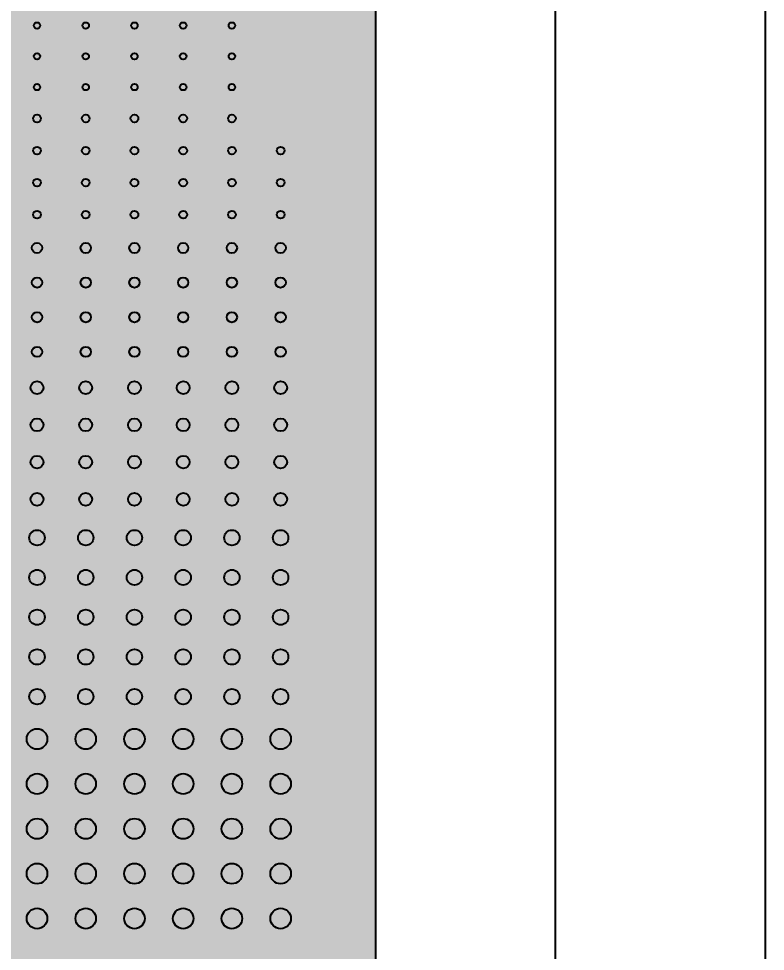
# Model space of a CAD drawing. Header units: metres. Extents: x 6 to 601, y -20 to 118.
# Drawn here: x 63.206 to 64.37, y 79.093 to 80.548 of the extents above; entities that cross this region are included whole.
import ezdxf

# ---------------------------------------------------------------- set-up
doc = ezdxf.new("R2010")
doc.units = ezdxf.units.M
doc.header["$MEASUREMENT"] = 0
doc.layers.add('ProfileEdges', color=7, linetype='Continuous')
doc.styles.get("Standard").update_dxf_attribs({"font": 'arial.ttf'})
doc.dimstyles.get("Standard").update_dxf_attribs({"dimtxt": 0.18, "dimasz": 0.18, "dimexe": 0.18, "dimexo": 0.0625, "dimgap": 0.09, "dimtad": 0, "dimdec": 4, "dimzin": 0, "dimdsep": 46, "dimtxsty": 'Standard', "dimcen": 0.09, "dimadec": 0, "dimazin": 0, "dimtfac": 1, "dimtdec": 4, "dimtofl": 0, "dimtmove": 0, "dimatfit": 3, "dimfxl": 1, "dimtolj": 1, "dimtzin": 0, "dimarcsym": 0})

# ---------------------------------------------------------------- blocks, each defined once
blk = doc.blocks.new('*D1072')
at = {"color": 0, "lineweight": -2, "transparency": 16777216}
for p, q in [((63.8248, 84.0763), (64.2232, 84.0763)), ((64.0432, 83.9763), (64.0432, 81.1557)), ((64.0432, 78.5755), (64.0432, 80.7027)), ((63.8248, 78.4755), (64.2232, 78.4755))]:
    blk.add_line(p, q, dxfattribs=at)
at = {"color": 0, "transparency": 16777216}
for points in [[(64.0266, 83.9763), (64.0599, 83.9763), (64.0432, 84.0763)], [(64.0266, 78.5755), (64.0599, 78.5755), (64.0432, 78.4755)]]:
    blk.add_solid(points, dxfattribs=at)
at = {"layer": 'Defpoints', "color": 0, "transparency": 16777216}
for p in [(63.7623, 84.0763), (63.7623, 78.4755), (64.0432, 78.4755)]:
    blk.add_point(p, dxfattribs=at)
at = {"color": 0, "transparency": 16777216, "insert": (64.0432, 80.9292), "char_height": 0.15, "attachment_point": 5, "rotation": 90}
blk.add_mtext('\\A1;5.6', dxfattribs=at)

msp = doc.modelspace()

# ---------------------------------------------------------------- hatches: boundary and pattern name
at = {"lineweight": 0, "true_color": 0xcd6928, "transparency": 33554534}
h = msp.add_hatch(color=32, dxfattribs=at)
h.dxf.hatch_style = 1
h.paths.add_polyline_path([(63.7623, 84.0763), (61.8432, 84.0763, 0.143152), (60.8093, 81.1977), (60.8093, 78.4762), (63.7623, 78.4757)])

# ---------------------------------------------------------------- linework, layer by layer
msp.add_lwpolyline([(64.3704, 77.6032), (64.3704, 86.4079)])
for centre, radius in [((63.2343, 80.5372), 0.005), ((63.3103, 80.5372), 0.005), ((63.3863, 80.5372), 0.005), ((63.4623, 80.5372), 0.005), ((63.5383, 80.5372), 0.005), ((63.2343, 80.4892), 0.005), ((63.3103, 80.4892), 0.005), ((63.3863, 80.4892), 0.005), ((63.4623, 80.4892), 0.005), ((63.5383, 80.4892), 0.005), ((63.2343, 80.4412), 0.005), ((63.3103, 80.4412), 0.005), ((63.3863, 80.4412), 0.005), ((63.4623, 80.4412), 0.005), ((63.5383, 80.4412), 0.005), ((63.2343, 80.3922), 0.006), ((63.3103, 80.3922), 0.006), ((63.3863, 80.3922), 0.006), ((63.4623, 80.3922), 0.006), ((63.5383, 80.3922), 0.006), ((63.2343, 80.3422), 0.006), ((63.3103, 80.3422), 0.006), ((63.3863, 80.3422), 0.006), ((63.4623, 80.3422), 0.006), ((63.5383, 80.3422), 0.006), ((63.6143, 80.3422), 0.006), ((63.2343, 80.2922), 0.006), ((63.3103, 80.2922), 0.006), ((63.3863, 80.2922), 0.006), ((63.4623, 80.2922), 0.006), ((63.5383, 80.2922), 0.006), ((63.6143, 80.2922), 0.006), ((63.2343, 80.2422), 0.006), ((63.3103, 80.2422), 0.006), ((63.3863, 80.2422), 0.006), ((63.4623, 80.2422), 0.006), ((63.5383, 80.2422), 0.006), ((63.6143, 80.2422), 0.006), ((63.2343, 80.1902), 0.008), ((63.3103, 80.1902), 0.008), ((63.3863, 80.1902), 0.008), ((63.4623, 80.1902), 0.008), ((63.5383, 80.1902), 0.008), ((63.6143, 80.1902), 0.008), ((63.2343, 80.1362), 0.008), ((63.3103, 80.1362), 0.008), ((63.3863, 80.1362), 0.008), ((63.4623, 80.1362), 0.008), ((63.5383, 80.1362), 0.008), ((63.6143, 80.1362), 0.008), ((63.2343, 80.0822), 0.008), ((63.3103, 80.0822), 0.008), ((63.3863, 80.0822), 0.008), ((63.4623, 80.0822), 0.008), ((63.5383, 80.0822), 0.008), ((63.6143, 80.0822), 0.008), ((63.2343, 80.0282), 0.008), ((63.3103, 80.0282), 0.008), ((63.3863, 80.0282), 0.008), ((63.4623, 80.0282), 0.008), ((63.5383, 80.0282), 0.008), ((63.6143, 80.0282), 0.008), ((63.2343, 79.9722), 0.01), ((63.3103, 79.9722), 0.01), ((63.3863, 79.9722), 0.01), ((63.4623, 79.9722), 0.01), ((63.5383, 79.9722), 0.01), ((63.6143, 79.9722), 0.01), ((63.2343, 79.9142), 0.01), ((63.3103, 79.9142), 0.01), ((63.3863, 79.9142), 0.01), ((63.4623, 79.9142), 0.01), ((63.5383, 79.9142), 0.01), ((63.6143, 79.9142), 0.01), ((63.2343, 79.8562), 0.01), ((63.3103, 79.8562), 0.01), ((63.3863, 79.8562), 0.01), ((63.4623, 79.8562), 0.01), ((63.5383, 79.8562), 0.01), ((63.6143, 79.8562), 0.01), ((63.2343, 79.7982), 0.01), ((63.3103, 79.7982), 0.01), ((63.3863, 79.7982), 0.01), ((63.4623, 79.7982), 0.01), ((63.5383, 79.7982), 0.01), ((63.6143, 79.7982), 0.01), ((63.2343, 79.7382), 0.012), ((63.3103, 79.7382), 0.012), ((63.3863, 79.7382), 0.012), ((63.4623, 79.7382), 0.012), ((63.5383, 79.7382), 0.012), ((63.6143, 79.7382), 0.012), ((63.2343, 79.6762), 0.012), ((63.3103, 79.6762), 0.012), ((63.3863, 79.6762), 0.012), ((63.4623, 79.6762), 0.012), ((63.5383, 79.6762), 0.012), ((63.6143, 79.6762), 0.012), ((63.2343, 79.6142), 0.012), ((63.3103, 79.6142), 0.012), ((63.3863, 79.6142), 0.012), ((63.4623, 79.6142), 0.012), ((63.5383, 79.6142), 0.012), ((63.6143, 79.6142), 0.012), ((63.2343, 79.5522), 0.012), ((63.3103, 79.5522), 0.012), ((63.3863, 79.5522), 0.012), ((63.4623, 79.5522), 0.012), ((63.5383, 79.5522), 0.012), ((63.6143, 79.5522), 0.012), ((63.2343, 79.4902), 0.012), ((63.3103, 79.4902), 0.012), ((63.3863, 79.4902), 0.012), ((63.4623, 79.4902), 0.012), ((63.5383, 79.4902), 0.012), ((63.6143, 79.4902), 0.012), ((63.2343, 79.4242), 0.016), ((63.3103, 79.4242), 0.016), ((63.3863, 79.4242), 0.016), ((63.4623, 79.4242), 0.016), ((63.5383, 79.4242), 0.016), ((63.6143, 79.4242), 0.016), ((63.2343, 79.3542), 0.016), ((63.3103, 79.3542), 0.016), ((63.3863, 79.3542), 0.016), ((63.4623, 79.3542), 0.016), ((63.5383, 79.3542), 0.016), ((63.6143, 79.3542), 0.016), ((63.2343, 79.2842), 0.016), ((63.3103, 79.2842), 0.016), ((63.3863, 79.2842), 0.016), ((63.4623, 79.2842), 0.016), ((63.5383, 79.2842), 0.016), ((63.6143, 79.2842), 0.016), ((63.2343, 79.2142), 0.016), ((63.3103, 79.2142), 0.016), ((63.3863, 79.2142), 0.016), ((63.4623, 79.2142), 0.016), ((63.5383, 79.2142), 0.016), ((63.6143, 79.2142), 0.016), ((63.2343, 79.1442), 0.016), ((63.3103, 79.1442), 0.016), ((63.3863, 79.1442), 0.016), ((63.4623, 79.1442), 0.016), ((63.5383, 79.1442), 0.016), ((63.6143, 79.1442), 0.016)]:
    msp.add_circle(centre, radius)
at = {"layer": 'ProfileEdges', "color": 32, "true_color": 0xcd6928}
msp.add_lwpolyline([(61.8432, 84.0763), (63.7623, 84.0763), (63.7623, 78.4755)], dxfattribs=at)

# ---------------------------------------------------------------- dimensions: what is measured, and where the dimension line sits
at = {"color": 251, "true_color": 0x636466}
dim = msp.add_linear_dim(base=(64.0432, 78.4755), p1=(63.7623, 84.0763), p2=(63.7623, 78.4755), angle=270, dimstyle='Standard', override={"dimtxt": 0.15, "dimasz": 0.1, "dimdec": 1, "dimtdec": 1}, dxfattribs=at)
dim.commit()
dim.dimension.update_dxf_attribs({"geometry": '*D1072', "text_midpoint": (64.0432, 80.9292), "dimtype": 161})

doc.saveas('drawing.dxf')
